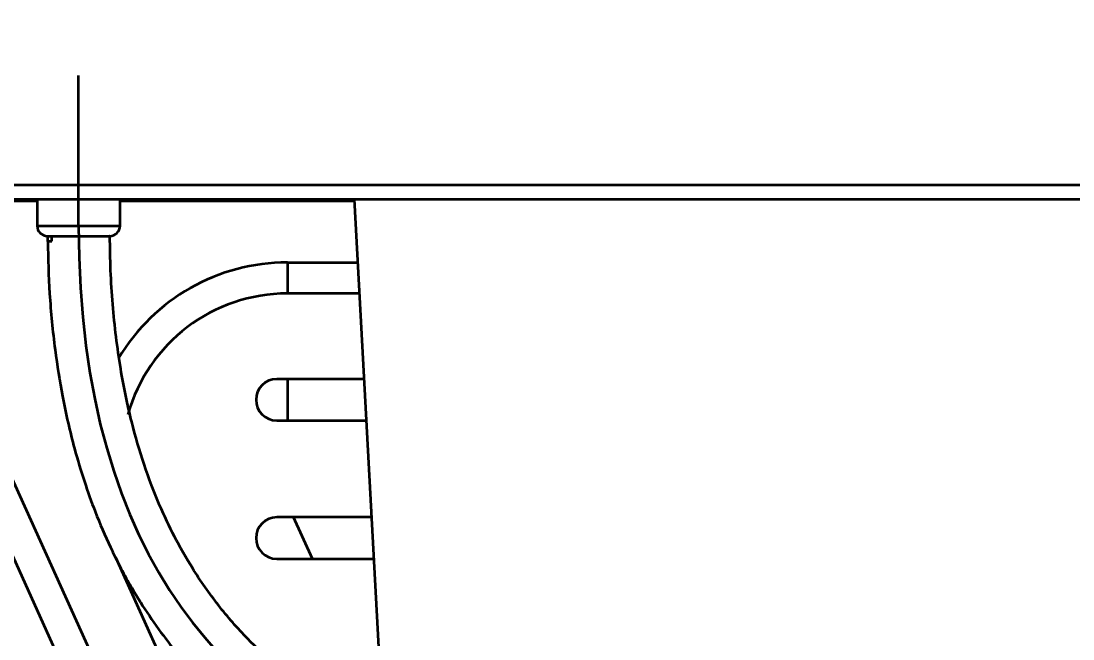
# Model space of a CAD drawing. Header units: millimetres. Extents: x 189 to 622, y 122 to 739.
# Drawn here: x 334 to 435.6, y 222 to 281.6 of the extents above; entities that cross this region are included whole.
import ezdxf

# ---------------------------------------------------------------- set-up
doc = ezdxf.new("R2010")
doc.units = ezdxf.units.MM
doc.layers.add('1', color=7, linetype='Continuous', lineweight=18)
doc.layers.add('尺寸线层', color=3, linetype='Continuous', lineweight=18)
doc.styles.add('HZ', font='', dxfattribs={"width": 0.8})
doc.styles.get('HZ').set_extended_font_data('宋体')
doc.dimstyles.new('JP20', dxfattribs={"dimtxt": 20, "dimasz": 18, "dimexe": 0.18, "dimexo": 0.0625, "dimgap": 0.09, "dimtad": 1, "dimdec": 1, "dimzin": 12, "dimdsep": 46, "dimtxsty": 'HZ', "dimcen": 0.09, "dimdle": 36, "dimclrd": 136, "dimclre": 4, "dimclrt": 6, "dimadec": 0, "dimazin": 0, "dimtfac": 1, "dimtdec": 1, "dimtmove": 0, "dimatfit": 3, "dimfxl": 1, "dimtolj": 1, "dimarcsym": 0})

# ---------------------------------------------------------------- blocks, each defined once
blk = doc.blocks.new('*X21')
at = {"layer": 'Defpoints', "color": 0}
for p in [(506.08, 658.66), (619.26, 658.66), (402.63, 122.23)]:
    blk.add_point(p, dxfattribs=at)
at = {"layer": '尺寸线层', "color": 4, "linetype": 'Continuous', "lineweight": -2}
for p, q in [((506.14, 658.66), (619.44, 658.66)), ((402.69, 122.23), (619.44, 122.23))]:
    blk.add_line(p, q, dxfattribs=at)
at = {"layer": '尺寸线层', "color": 136, "linetype": 'Continuous', "lineweight": -2}
blk.add_line((619.26, 140.23), (619.26, 640.66), dxfattribs=at)
at = {"layer": '尺寸线层', "color": 136}
for points in [[(622.26, 640.66), (616.26, 640.66), (619.26, 658.66)], [(616.26, 140.23), (622.26, 140.23), (619.26, 122.23)]]:
    blk.add_solid(points, dxfattribs=at)
at = {"layer": '尺寸线层', "color": 6, "insert": (609.17, 390.44), "char_height": 20, "attachment_point": 5, "rotation": 90, "style": 'HZ', "bg_fill": 3, "box_fill_scale": 1.1, "bg_fill_color": 256, "bg_fill_true_color": 13158600, "bg_fill_transparency": 0}
blk.add_mtext('\\A1;536.5', dxfattribs=at)

msp = doc.modelspace()

# ---------------------------------------------------------------- linework, layer by layer
at = {"layer": '1', "color": 0, "linetype": 'Continuous', "lineweight": 35}
for p, q in [((339.57, 261.9), (339.57, 276.4)), ((335.57, 264.26), (331.88, 264.26)), ((335.57, 264.46), (335.57, 261.9)), ((343.57, 261.9), (343.57, 264.46)), ((366.19, 264.26), (343.57, 264.26)), ((366.18, 264.46), (368.95, 213.09)), ((335.57, 261.9), (343.57, 261.9)), ((336.57, 260.9), (336.99, 260.9)), ((359.73, 258.36), (366.51, 258.36)), ((359.73, 258.36), (359.73, 255.36)), ((366.67, 255.36), (359.73, 255.36)), ((325.5, 254.37), (373.93, 147.35)), ((373.5, 141.04), (322.77, 253.14)), ((367.11, 247.11), (358.7, 247.11)), ((359.73, 247.11), (359.73, 243.11)), ((358.7, 243.11), (367.33, 243.11)), ((367.83, 233.77), (358.7, 233.77)), ((362.14, 229.77), (360.33, 233.77)), ((373.93, 161.9), (343.16, 229.89)), ((358.7, 229.77), (368.05, 229.77))]:
    msp.add_line(p, q, dxfattribs=at)
for centre, radius, start, end in [((336.57, 261.9), 1, 180, 270), ((342.57, 261.9), 1, 270, 0), ((359.73, 239.36), 19, 90, 149.1112), ((359.73, 239.36), 16, 90, 164.3428), ((358.7, 245.11), 2, 90, 270), ((358.7, 231.77), 2, 90, 270)]:
    msp.add_arc(centre, radius, start, end, dxfattribs=at)
for points, knots in [([(306.28, 265.85), (306.41, 265.85), (306.54, 265.85), (306.8, 265.84), (307.19, 265.84), (307.84, 265.83), (308.37, 265.83), (308.89, 265.83), (309.15, 265.83), (310.45, 265.84), (311.49, 265.84), (314.61, 265.84), (316.69, 265.84), (322.94, 265.84), (327.1, 265.84), (335.42, 265.84), (339.59, 265.84), (347.91, 265.84), (352.08, 265.84), (372.89, 265.84), (389.54, 265.84), (439.5, 265.84), (472.81, 265.84), (506.11, 265.84)], [0, 0, 0, 0, 0.390287, 0.390287, 0.780573, 1.561146, 2.341719, 2.341719, 3.122292, 3.122292, 6.244585, 6.244585, 12.489169, 12.489169, 24.978338, 24.978338, 37.467507, 37.467507, 49.956676, 49.956676, 99.913352, 99.913352, 199.826705, 199.826705, 199.826705, 199.826705]), ([(306.31, 264.46), (306.83, 264.46), (307.35, 264.46), (308.39, 264.46), (308.91, 264.46), (310.47, 264.46), (311.51, 264.46), (314.64, 264.46), (316.72, 264.46), (322.96, 264.46), (327.12, 264.46), (335.45, 264.46), (339.61, 264.46), (347.93, 264.46), (368.74, 264.46), (389.55, 264.46), (439.5, 264.46), (472.8, 264.46), (506.1, 264.46)], [0, 0, 0, 0, 1.560819, 1.560819, 3.121637, 3.121637, 6.243274, 6.243274, 12.486548, 12.486548, 24.973096, 24.973096, 37.459644, 37.459644, 49.946192, 99.892384, 99.892384, 199.784768, 199.784768, 199.784768, 199.784768]), ([(336.57, 260.4), (336.57, 260.4), (336.57, 260.4), (336.59, 260.4), (336.61, 260.4), (336.62, 260.4), (336.64, 260.4), (336.65, 260.4), (336.65, 260.4), (336.68, 260.4), (336.74, 260.4), (336.85, 260.4), (336.94, 260.4), (336.99, 260.4)], [0, 0, 0, 0, 0.0345964, 0.1117315, 0.1117315, 0.1502991, 0.1695829, 0.1695829, 0.1888666, 0.1888666, 0.2660018, 0.3431369, 0.420272, 0.420272, 0.420272, 0.420272]), ([(336.61, 260.4), (336.62, 258.71), (336.73, 255.2), (337.22, 250.18), (338.02, 245.17), (338.99, 240.92), (340.09, 237.25), (341.24, 234.05), (342.73, 230.58), (345.01, 226.24), (348.02, 221.81), (351.5, 217.84), (354.83, 214.77), (358.06, 212.3), (361.49, 210.1), (365.25, 208.11), (369.3, 206.39), (373.31, 205.05), (376.73, 204.15), (379.63, 203.54), (382.04, 203.12), (384.55, 202.77), (387.51, 202.46), (390.49, 202.28), (393.48, 202.22), (395.55, 202.25), (397.15, 202.31), (398.36, 202.37), (399.53, 202.45), (400.61, 202.54), (401.53, 202.64), (402.23, 202.73), (402.63, 202.79), (402.73, 202.81), (402.72, 202.81)], [0, 0, 0, 0, 3.695118, 7.720718, 11.147386, 15.172255, 17.840293, 20.346175, 23.534441, 27.465199, 33.368358, 38.62117, 43.206805, 47.435951, 51.557376, 56.434412, 61.388584, 65.934878, 70.048875, 72.495586, 74.922028, 77.286315, 79.688932, 82.995503, 84.803678, 86.560936, 87.449884, 88.409748, 89.536181, 90.959155, 92.793721, 95.135346, 98.055574, 101.393839, 101.393839, 101.393839, 101.393839]), ([(336.99, 260.4), (336.99, 260.48), (336.99, 260.56), (336.99, 260.69), (336.99, 260.73), (336.99, 260.81), (336.99, 260.85), (336.99, 260.9)], [0, 0, 0, 0, 0.2500013, 0.2500013, 0.375002, 0.375002, 0.5000026, 0.5000026, 0.5000026, 0.5000026]), ([(336.99, 260.9), (337.04, 260.9), (337.15, 260.9), (337.33, 260.9), (337.47, 260.9), (337.56, 260.9), (337.58, 260.9), (337.62, 260.9), (337.64, 260.9), (337.69, 260.9), (337.73, 260.9), (337.85, 260.9), (338.01, 260.9), (338.18, 260.9), (338.32, 260.9), (338.38, 260.9), (338.45, 260.9), (338.5, 260.9), (338.52, 260.9), (338.64, 260.9), (338.83, 260.9), (339.11, 260.9), (339.31, 260.9), (339.43, 260.9), (339.46, 260.9), (339.51, 260.9), (339.53, 260.9), (339.61, 260.9), (339.65, 260.9), (339.8, 260.9), (340, 260.9), (340.19, 260.9), (340.33, 260.9), (340.38, 260.9), (340.47, 260.9), (340.52, 260.9), (340.66, 260.9), (340.84, 260.9), (341.1, 260.9), (341.27, 260.9), (341.37, 260.9), (341.39, 260.9), (341.43, 260.9), (341.48, 260.9), (341.54, 260.9), (341.65, 260.9), (341.79, 260.9), (341.91, 260.9), (342, 260.9), (342.03, 260.9), (342.07, 260.9), (342.09, 260.9), (342.11, 260.9), (342.18, 260.9), (342.28, 260.9), (342.36, 260.9), (342.43, 260.9), (342.46, 260.9), (342.49, 260.9), (342.5, 260.9), (342.52, 260.9), (342.53, 260.9), (342.55, 260.9), (342.57, 260.9), (342.58, 260.9), (342.57, 260.9)], [0, 0, 0, 0, 0.20871, 0.417421, 0.626131, 0.626131, 0.678308, 0.678308, 0.730486, 0.730486, 0.834841, 0.834841, 1.043551, 1.252262, 1.252262, 1.356617, 1.408794, 1.408794, 1.460972, 1.460972, 1.669682, 1.878393, 2.087103, 2.087103, 2.13928, 2.13928, 2.191458, 2.191458, 2.295813, 2.295813, 2.504523, 2.713234, 2.713234, 2.817589, 2.817589, 2.921944, 2.921944, 3.130654, 3.339365, 3.548075, 3.548075, 3.600252, 3.600252, 3.65243, 3.756785, 3.756785, 3.965495, 4.174206, 4.174206, 4.278561, 4.278561, 4.330738, 4.330738, 4.382916, 4.591626, 4.800337, 4.800337, 5.009047, 5.009047, 5.113402, 5.113402, 5.217757, 5.217757, 5.426467, 5.583835, 5.583835, 5.583835, 5.583835]), ([(402.68, 208.81), (402.69, 208.81), (402.58, 208.8), (402.18, 208.74), (401.51, 208.66), (400.67, 208.57), (399.67, 208.47), (398.59, 208.39), (397.51, 208.33), (396.13, 208.27), (394.34, 208.23), (391.64, 208.25), (388.85, 208.38), (386.11, 208.63), (383.82, 208.92), (381.69, 209.26), (379.13, 209.76), (376.12, 210.49), (372.64, 211.57), (369.07, 212.97), (365.7, 214.62), (362.82, 216.35), (360.45, 218.01), (358.2, 219.82), (355.71, 222.15), (353.07, 225.16), (350.72, 228.5), (348.85, 231.78), (347.28, 235.1), (345.87, 238.78), (344.59, 243.18), (343.52, 248.32), (342.78, 254.36), (342.6, 258.68), (342.6, 260.9)], [0, 0, 0, 0, 3.218641, 5.908809, 8.113189, 9.878996, 11.266121, 12.351805, 13.231715, 13.99999, 15.435054, 16.907376, 19.822631, 22.086516, 24.107327, 26.216714, 28.377345, 31.959071, 35.90829, 40.221615, 44.700579, 48.4993, 51.500734, 54.33246, 57.997723, 62.395819, 66.618049, 69.787942, 72.673537, 76.125214, 79.415097, 83.299052, 87.808023, 92.438999, 92.438999, 92.438999, 92.438999])]:
    msp.add_open_spline(points, degree=3, knots=knots, dxfattribs=at)
for points, degree in [([(339.57, 261.9), (339.57, 195.55), (402.7, 205.81), (402.7, 205.81)], 3), ([(336.57, 260.9), (336.57, 260.37)], 1)]:
    msp.add_open_spline(points, degree=degree, dxfattribs=at)

# ---------------------------------------------------------------- next in the draw order: dimensions: what is measured, and where the dimension line sits
at = {"layer": '尺寸线层', "color": 0}
dim = msp.add_linear_dim(base=(619.26, 658.66), p1=(402.63, 122.23), p2=(506.08, 658.66), angle=90, text='536.5', dimstyle='JP20', override={"dimscale": 1, "dimsah": 1, "dimtfill": 1, "dimtolj": 1}, dxfattribs=at)
dim.commit()
dim.dimension.update_dxf_attribs({"geometry": '*X21', "text_midpoint": (609.17, 390.44)})

doc.saveas('drawing.dxf')
